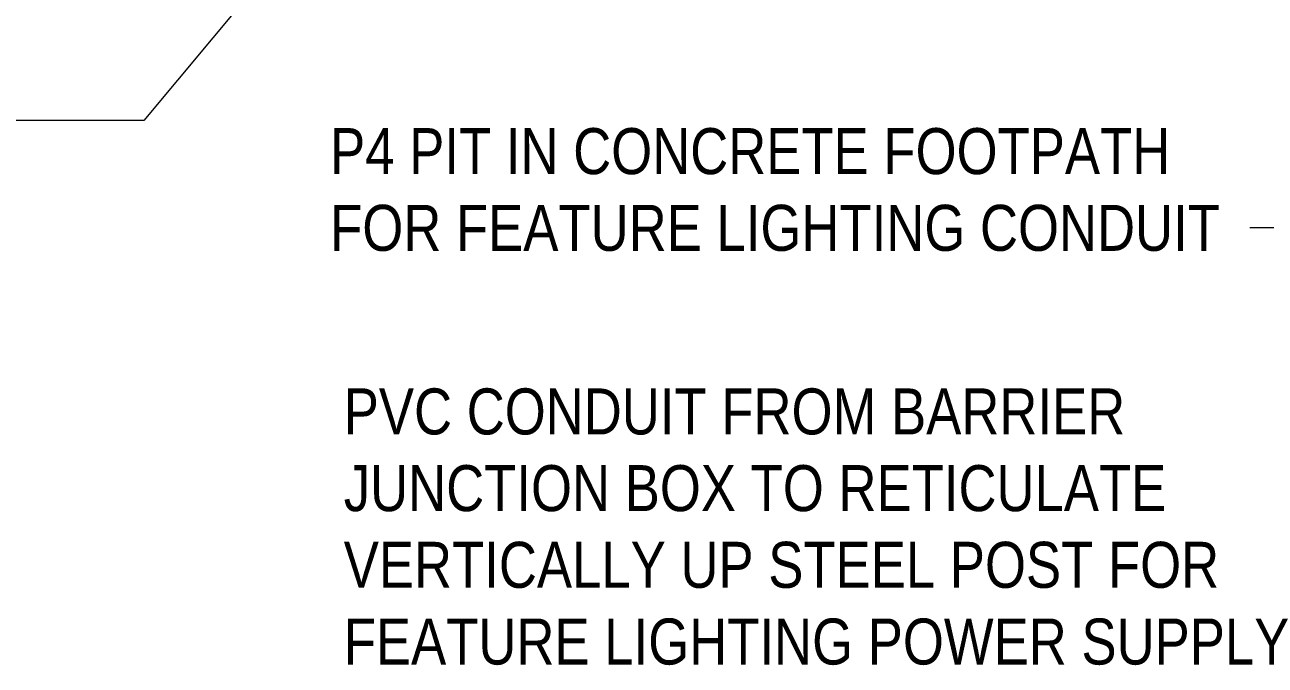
# Model space of a CAD drawing. Header units: metres. Extents: x -348 to -312, y -1188 to 3.
# Drawn here: x -340.718 to -337.347, y -1187.852 to -1186.113 of the extents above; entities that cross this region are included whole.
import ezdxf

# ---------------------------------------------------------------- set-up
doc = ezdxf.new("R2010")
doc.units = ezdxf.units.M
doc.layers.add('G-ANNO-TEXT', color=7, linetype='Continuous', lineweight=9)
doc.styles.add('Arial Narrow', font='ARIALN.TTF', dxfattribs={"height": 0.125})

msp = doc.modelspace()

# ---------------------------------------------------------------- linework, layer by layer
at = {"layer": 'G-ANNO-TEXT'}
for p, q in [((-339.7023, -1185.543), (-340.3948, -1186.3723)), ((-340.56, -1186.3723), (-341.0853, -1186.3723)), ((-340.3948, -1186.3723), (-340.56, -1186.3723)), ((-337.2747, -1186.6641), (-337.3891, -1186.6641))]:
    msp.add_line(p, q, dxfattribs=at)

# ---------------------------------------------------------------- texts
at = {"layer": 'G-ANNO-TEXT', "char_height": 0.125, "attachment_point": 1, "style": 'Arial Narrow', "bg_fill": 3, "box_fill_scale": 1, "bg_fill_color": 256, "bg_fill_transparency": 0}
for s, insert in [('P4 PIT IN CONCRETE FOOTPATH ', (-339.8884, -1186.3932)), ('FOR FEATURE LIGHTING CONDUIT', (-339.8884, -1186.6016)), ('PVC CONDUIT FROM BARRIER ', (-339.8513, -1187.1004)), ('JUNCTION BOX TO RETICULATE ', (-339.8513, -1187.3088)), ('VERTICALLY UP STEEL POST FOR ', (-339.8513, -1187.5171)), ('FEATURE LIGHTING POWER SUPPLY', (-339.8513, -1187.7255))]:
    msp.add_mtext(s, dxfattribs=dict(at, insert=insert))

doc.saveas('drawing.dxf')
